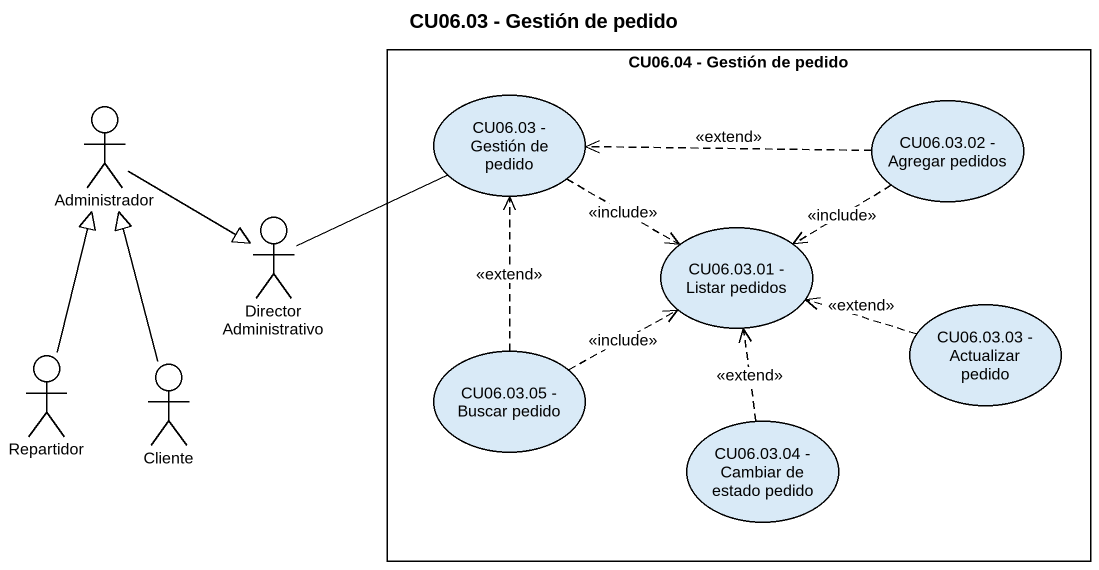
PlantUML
@startuml
title CU06.03 - Gestión de pedido
rectangle "CU06.04 - Gestión de pedido" as CU06_04_Gestión_de_pedido {
  usecase "CU06.03 - Gestión de pedido" as CU06_03_Gestión_de_pedido
  usecase "CU06.03.02 - Agregar pedidos" as CU06_03_02_Agregar_pedidos
  usecase "CU06.03.01 - Listar pedidos" as CU06_03_01_Listar_pedidos
  usecase "CU06.03.05 - Buscar pedido" as CU06_03_05_Buscar_pedido
  usecase "CU06.03.03 - Actualizar pedido" as CU06_03_03_Actualizar_pedido
  usecase "CU06.03.04 - Cambiar de estado pedido" as CU06_03_04_Cambiar_de
}
actor Administrador
actor "Director Administrativo" as Director_Administrativo
actor Repartidor
actor Cliente
CU06_03_Gestión_de_pedido -left- Director_Administrativo
CU06_03_Gestión_de_pedido .right.> CU06_03_01_Listar_pedidos : <<include>>
CU06_03_02_Agregar_pedidos .left.> CU06_03_Gestión_de_pedido : <<extend>>
CU06_03_02_Agregar_pedidos ..> CU06_03_01_Listar_pedidos : <<include>>
Administrador --|> Director_Administrativo
Repartidor -up-|> Administrador
Cliente -up-|> Administrador
CU06_03_05_Buscar_pedido .up.> CU06_03_Gestión_de_pedido : <<extend>>
CU06_03_05_Buscar_pedido .right.> CU06_03_01_Listar_pedidos : <<include>>
CU06_03_03_Actualizar_pedido .left.> CU06_03_01_Listar_pedidos : <<extend>>
CU06_03_04_Cambiar_de .up.> CU06_03_01_Listar_pedidos : <<extend>>
@enduml
